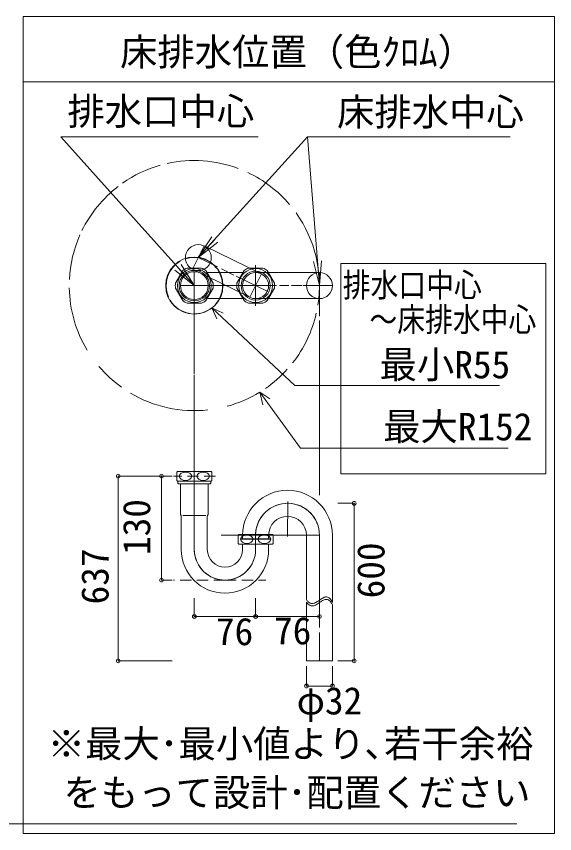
# Model space of a CAD drawing. Units: millimetres, scale not verified. Extents: x -514 to 522, y -692 to 676.
# Drawn here: x 233.7 to 521.7, y -692.3 to -254.8 of the extents above; entities that cross this region are included whole.
import ezdxf
from ezdxf.enums import TextEntityAlignment as Align

# ---------------------------------------------------------------- set-up
doc = ezdxf.new("R2010")
doc.units = ezdxf.units.MM
doc.header["$LTSCALE"] = 5
doc.header["$PDMODE"] = 32
doc.header["$PDSIZE"] = 2
doc.linetypes.add('DASHED1', pattern=[1.8, 1.2, -0.6])
doc.layers.add('F-0', color=7, linetype='Continuous', lineweight=15)
doc.styles.add('ＭＳ ゴシック', font='')
doc.styles.get('ＭＳ ゴシック').set_extended_font_data('MS Gothic')

msp = doc.modelspace()

# ---------------------------------------------------------------- linework, layer by layer
at = {"layer": 'F-0'}
for p, q in [((237.34, -289.762), (521.715, -289.762)), ((331.042, -383.926), (338.205, -372.712)), ((331.042, -383.926), (339.83, -374.177)), ((331.042, -383.926), (341.455, -375.641)), ((334.094, -377.674), (327.991, -390.177)), ((334.094, -377.674), (364.76, -392.644)), ((341.244, -388.906), (331.042, -383.926)), ((328.896, -398.895), (320.139, -389.119)), ((328.896, -398.895), (321.768, -387.659)), ((361.709, -409.66), (361.709, -387.938)), ((395.834, -398.895), (392.597, -385.989)), ((395.834, -398.895), (394.778, -385.813)), ((395.834, -398.895), (396.958, -385.637)), ((407.277, -387.12), (516.951, -387.12)), ((407.277, -387.12), (407.277, -499.685)), ((516.951, -387.12), (516.951, -499.685)), ((328.896, -398.895), (318.509, -390.578)), ((322.686, -390.839), (318.814, -397.545)), ((332.768, -389.489), (325.024, -389.489)), ((358.657, -405.146), (327.991, -390.177)), ((328.896, -391.458), (328.896, -409.66)), ((328.896, -391.46), (328.896, -406.333)), ((338.978, -397.545), (335.106, -390.839)), ((354.863, -391.939), (335.741, -391.939)), ((350.093, -393.225), (343.366, -389.941)), ((355.498, -390.839), (351.627, -397.545)), ((365.58, -389.489), (357.837, -389.489)), ((364.76, -392.644), (358.657, -405.146)), ((364.76, -392.644), (358.657, -405.146)), ((361.709, -407.536), (361.709, -390.255)), ((361.709, -391.939), (395.834, -391.939)), ((371.79, -397.545), (367.919, -390.839)), ((395.834, -405.851), (395.834, -391.939)), ((368.146, -402.037), (351.294, -393.811)), ((318.814, -400.245), (322.686, -406.951)), ((328.896, -398.895), (321.334, -398.895)), ((321.459, -398.895), (345.302, -398.895)), ((328.896, -398.895), (372.855, -398.895)), ((335.106, -406.951), (338.978, -400.245)), ((345.302, -398.895), (372.92, -398.895)), ((351.627, -400.245), (355.498, -406.951)), ((367.919, -406.951), (371.79, -400.245)), ((374.469, -398.895), (379.484, -398.895)), ((380.925, -398.895), (386.46, -398.895)), ((387.036, -398.895), (402.79, -398.895)), ((387.036, -398.895), (402.79, -398.895)), ((395.834, -398.895), (395.834, -415.235)), ((328.896, -406.333), (328.896, -418.917)), ((335.741, -405.851), (354.863, -405.851)), ((395.834, -405.851), (361.709, -405.851)), ((325.024, -408.301), (332.768, -408.301)), ((328.896, -446.241), (328.896, -409.66)), ((338.191, -410.816), (382.671, -452.416)), ((338.191, -410.816), (344.416, -413.664)), ((338.191, -410.816), (340.979, -416.62)), ((357.837, -408.301), (365.58, -408.301)), ((395.834, -417.61), (395.834, -434.708)), ((395.834, -418.749), (395.834, -435.879)), ((328.896, -426.507), (328.896, -445.634)), ((395.834, -435.44), (395.834, -468.091)), ((395.834, -438.515), (395.834, -468.676)), ((328.896, -478.12), (328.896, -446.849)), ((328.896, -452.921), (328.896, -476.602)), ((387.192, -452.416), (382.671, -452.416)), ((492.227, -452.416), (387.192, -452.416)), ((363.964, -455.911), (385.687, -485.845)), ((363.964, -455.911), (369.252, -459.516)), ((363.964, -455.911), (365.592, -462.737)), ((395.834, -468.53), (395.834, -476.144)), ((395.834, -472.337), (395.834, -494.153)), ((328.896, -514.191), (328.896, -478.12)), ((328.896, -479.942), (328.896, -540.678)), ((395.834, -480.378), (395.834, -509.75)), ((496.807, -485.845), (385.687, -485.845)), ((319.49, -498.682), (319.49, -503.203)), ((319.809, -498.318), (337.983, -498.318)), ((338.302, -503.203), (338.302, -498.682)), ((395.834, -499.717), (395.834, -511.043)), ((407.277, -499.685), (516.951, -499.685)), ((319.809, -503.568), (319.818, -503.568)), ((319.809, -503.568), (319.818, -503.568)), ((337.974, -503.568), (319.809, -503.568)), ((320.146, -503.568), (320.146, -504.603)), ((320.496, -504.953), (320.146, -504.603)), ((328.896, -504.953), (320.496, -504.953)), ((321.459, -504.953), (321.459, -512.081)), ((336.334, -512.081), (336.334, -504.953)), ((337.646, -504.603), (337.646, -503.568)), ((337.974, -503.568), (337.983, -503.568)), ((321.459, -512.081), (321.459, -521.023)), ((328.896, -540.143), (328.896, -514.313)), ((336.334, -521.023), (336.334, -512.081)), ((379.004, -514.466), (378.763, -533.235)), ((321.881, -521.943), (321.552, -521.373)), ((322.679, -522.045), (328.896, -522.045)), ((328.896, -522.045), (335.113, -522.045)), ((335.852, -540.143), (335.852, -522.162)), ((336.24, -521.373), (335.911, -521.943)), ((395.842, -532.486), (343.209, -532.486)), ((352.302, -532.414), (352.302, -536.934)), ((352.621, -532.049), (370.796, -532.049)), ((354.752, -532.486), (354.752, -533.974)), ((361.709, -540.107), (361.709, -532.486)), ((361.717, -540.143), (361.717, -531.714)), ((368.665, -533.974), (368.665, -532.486)), ((371.115, -536.934), (371.115, -532.414)), ((388.877, -532.486), (388.877, -566.959)), ((395.834, -532.486), (395.834, -551.771)), ((395.834, -532.486), (395.834, -556.407)), ((402.79, -568.483), (402.79, -532.486)), ((352.621, -537.299), (352.63, -537.299)), ((370.787, -537.299), (352.621, -537.299)), ((353.943, -534.674), (353.943, -534.411)), ((354.315, -534.674), (353.943, -534.674)), ((369.474, -534.674), (354.315, -534.674)), ((354.752, -537.492), (354.752, -540.143)), ((368.665, -540.143), (368.665, -537.492)), ((369.474, -534.674), (369.474, -534.411)), ((395.834, -556.041), (395.834, -581.908)), ((388.877, -568.271), (388.877, -585.469)), ((402.79, -599.771), (402.79, -569.796)), ((388.877, -585.469), (388.877, -599.771)), ((395.834, -584.592), (395.834, -599.771)), ((388.877, -599.771), (402.79, -599.771)), ((-499.491, -687.064), (501.525, -687.064))]:
    msp.add_line(p, q, dxfattribs=at)
at = {"layer": 'F-0', "color": 4, "lineweight": 9}
for p, q in [((288.167, -500.858), (317.056, -500.858)), ((288.167, -500.858), (288.167, -599.771)), ((311.321, -500.858), (317.056, -500.858)), ((311.321, -500.858), (311.321, -556.549)), ((414.444, -515.435), (405.781, -515.435)), ((414.444, -515.435), (414.444, -599.771)), ((311.321, -556.549), (317.056, -556.549)), ((328.896, -576.036), (328.896, -566.227)), ((361.717, -576.036), (361.717, -566.227)), ((395.834, -576.036), (395.834, -566.227)), ((328.896, -576.036), (361.717, -576.036)), ((361.717, -576.036), (395.834, -576.036)), ((288.167, -599.771), (317.056, -599.771)), ((388.877, -613.234), (388.877, -602.607)), ((402.79, -613.234), (402.79, -602.607)), ((414.444, -599.771), (405.781, -599.771)), ((388.877, -613.234), (402.79, -613.234))]:
    msp.add_line(p, q, dxfattribs=at)
at = {"layer": 'F-0', "color": 4, "linetype": 'DASHED1', "lineweight": 9}
for p, q in [((315.127, -500.858), (315.063, -500.858)), ((340.205, -500.858), (317.769, -500.858)), ((345.302, -556.549), (317.772, -556.549)), ((345.302, -556.549), (367.135, -556.549))]:
    msp.add_line(p, q, dxfattribs=at)
at = {"layer": 'F-0', "lineweight": 18}
msp.add_lwpolyline([(521.715, -254.762), (237.34, -254.762), (237.34, -692.262), (521.715, -692.262)], close=True, dxfattribs=at)
at = {"layer": 'F-0'}
for points in [[(328.896, -398.895), (257.493, -319.184), (363.055, -319.184)], [(331.042, -383.926), (389.399, -319.184), (497.848, -319.184)], [(395.834, -398.895), (389.399, -319.184), (417.829, -319.184)], [(337.646, -504.603), (337.296, -504.953), (328.896, -504.953)], [(321.94, -522.162), (321.94, -529.496), (321.94, -540.143)], [(353.943, -534.411), (361.709, -534.411), (369.474, -534.411)]]:
    msp.add_lwpolyline(points, dxfattribs=at)
for centre, radius in [((331.042, -383.926), 6.956), ((328.896, -398.895), 15.312), ((328.896, -398.895), 9.087), ((328.896, -398.895), 8.166), ((361.709, -398.895), 9.087), ((361.709, -398.895), 7.766), ((361.709, -398.895), 7.766), ((395.834, -398.895), 6.956)]:
    msp.add_circle(centre, radius, dxfattribs=at)
at = {"layer": 'F-0', "lineweight": 18}
for centre, radius in [((328.896, -398.895), 7.438), ((361.709, -398.895), 6.956)]:
    msp.add_circle(centre, radius, dxfattribs=at)
at = {"layer": 'F-0'}
for centre, radius, start, end in [((328.896, -398.895), 66.938, 69.55176, 102.48458), ((328.896, -398.895), 66.938, 105.78741, 125.02387), ((328.896, -398.895), 66.938, 40.45346, 64.61694), ((328.896, -398.895), 66.938, 127.52212, 153.93512), ((328.896, -398.895), 66.938, 351.07633, 35.51055), ((328.896, -398.895), 66.938, 156.12741, 177.22121), ((328.896, -398.895), 15.117, 38.01873, 108.88428), ((328.896, -398.895), 15.117, 119.87082, 203.47911), ((328.896, -398.895), 10.172, 112.37215, 127.62785), ((328.896, -398.895), 10.172, 52.37215, 67.62785), ((328.896, -398.895), 15.117, 317.38555, 32.77859), ((361.709, -398.895), 10.172, 112.37215, 127.62785), ((361.709, -398.895), 10.172, 52.37215, 67.62785), ((328.896, -398.895), 10.172, 172.37215, 187.62785), ((328.896, -398.895), 10.172, 352.37215, 7.62785), ((361.709, -398.895), 10.172, 172.37215, 187.62785), ((361.709, -398.895), 10.172, 352.37215, 7.62785), ((328.896, -398.895), 66.938, 181.04134, 211.02681), ((328.896, -398.895), 15.117, 211.12095, 261.30647), ((328.896, -398.895), 10.172, 232.37215, 247.62785), ((328.896, -398.895), 15.117, 269.01468, 307.94515), ((328.896, -398.895), 10.172, 292.37215, 307.62785), ((361.709, -398.895), 10.172, 232.37215, 247.62785), ((361.709, -398.895), 10.172, 292.37215, 307.62785), ((328.896, -398.895), 66.938, 321.76369, 347.20103), ((328.896, -398.895), 66.938, 220.25424, 234.38576), ((328.896, -398.895), 66.938, 304.63473, 317.9845), ((328.896, -398.895), 66.938, 239.27946, 276.17448), ((328.896, -398.895), 66.938, 285.1851, 301.59392), ((328.896, -398.895), 66.938, 274.56964, 274.58397), ((322.443, -500.943), 3.719, 135.09913, 142.57199), ((335.349, -500.943), 3.719, 37.42801, 44.90087), ((322.443, -500.943), 3.719, 217.42801, 224.90087), ((335.349, -500.943), 3.719, 315.09913, 322.57199), ((378.771, -532.486), 24.019, 0, 180), ((378.771, -532.486), 17.062, 87.94387, 180), ((378.771, -532.486), 17.071, 0, 177.40546), ((378.771, -532.486), 17.062, 0, 87.94387), ((322.159, -521.023), 0.7, 180, 210), ((321.502, -522.162), 0.438, 0, 30), ((336.29, -522.162), 0.438, 150, 180), ((335.634, -521.023), 0.7, 330, 0), ((378.771, -532.486), 10.106, 0, 180), ((355.255, -534.674), 3.719, 135.09913, 142.57199), ((368.162, -534.674), 3.719, 37.42801, 44.90087), ((355.255, -534.674), 3.719, 217.42801, 224.90087), ((354.315, -533.974), 0.438, 270, 0), ((354.315, -537.492), 0.438, 0, 26.17755), ((369.102, -533.974), 0.438, 180, 270), ((369.102, -537.492), 0.438, 150, 180), ((368.162, -534.674), 3.719, 315.09913, 322.57199), ((345.302, -540.143), 23.363, 180, 0), ((345.302, -540.143), 16.415, 181.87086, 0), ((345.302, -540.143), 16.406, 180, 270), ((345.302, -540.143), 9.45, 180, 0), ((345.302, -540.143), 16.406, 270, 0), ((394.194, -563.543), 6.319, 212.72203, 226.60953), ((394.194, -564.855), 6.319, 212.72203, 226.60953), ((392.313, -565.613), 3.523, 225.702, 245.03152), ((391.481, -564.006), 5.122, 284.48835, 295.96465), ((389.48, -559.912), 9.678, 296.00867, 302.489), ((381.623, -547.557), 24.32, 302.46715, 305.15235), ((455.752, -652.839), 104.441, 124.52174, 125.14879), ((455.752, -654.151), 104.441, 124.52174, 125.14879), ((404.951, -578.942), 14.767, 120.34038, 124.6107), ((404.951, -580.255), 14.767, 120.34038, 124.6107), ((400.75, -571.706), 6.4, 111.45266, 120.60102), ((400.75, -573.019), 6.4, 111.45266, 120.60102), ((399.669, -568.898), 3.391, 96.00772, 111.8117), ((399.669, -570.211), 3.391, 96.00772, 111.8117), ((399.55, -567.889), 2.375, 73.97913, 95.71073), ((399.55, -569.201), 2.375, 73.97913, 95.71073), ((399.382, -568.217), 2.738, 51.5772, 72.48176), ((399.382, -569.529), 2.738, 51.5772, 72.48176), ((397.954, -569.829), 4.889, 35.29043, 50.21011), ((397.954, -571.141), 4.889, 35.29043, 50.21011), ((393.541, -572.785), 10.201, 24.94423, 34.52454), ((393.541, -574.098), 10.201, 24.94423, 34.52454), ((392.313, -566.926), 3.523, 225.702, 245.03152), ((391.97, -566.37), 2.692, 244.86394, 266.31233), ((391.97, -567.683), 2.692, 244.86394, 266.31233), ((391.979, -565.876), 3.186, 266.722, 284.24596), ((391.979, -567.188), 3.186, 266.722, 284.24596), ((391.481, -565.318), 5.122, 284.48835, 295.96465), ((389.48, -561.225), 9.678, 296.00867, 302.489), ((381.623, -548.87), 24.32, 302.46715, 305.15235)]:
    msp.add_arc(centre, radius, start, end, dxfattribs=at)
for centre in [(324.193, -500.943), (333.599, -500.943), (357.005, -534.674), (366.412, -534.674)]:
    msp.add_ellipse(centre, major_axis=(3.353, 0), ratio=0.674074, dxfattribs=at)
at = {"layer": 'F-0', "color": 6}
for p in [(288.167, -500.858), (311.321, -500.858), (414.444, -515.435), (311.321, -556.549), (328.896, -576.036), (361.717, -576.036), (395.834, -576.036), (288.167, -599.771), (414.444, -599.771), (388.877, -613.234), (402.79, -613.234)]:
    msp.add_point(p, dxfattribs=at)

# ---------------------------------------------------------------- texts
at = {"layer": 'F-0', "style": 'ＭＳ ゴシック'}
for s, p in [('床排水位置（色ｸﾛﾑ）', (289.119, -285.509)), ('排水口中心', (260.957, -317.271)), ('床排水中心', (405.253, -317.649)), ('最小R55', (428.005, -452.924)), ('最大R152', (429.915, -486.104)), ('76', (340.471, -595.755)), ('76', (371.564, -595.331)), ('φ32', (383.647, -632.84)), ('※最大･最小値より､若干余裕', (250.404, -655.871)), ('をもって設計･配置ください', (258.856, -681.978))]:
    msp.add_text(s, height=14.66, dxfattribs=at).set_placement(p, align=Align.BOTTOM_LEFT)
at = {"layer": 'F-0', "style": 'ＭＳ ゴシック', "width": 0.85}
for s, p in [('排水口中心', (408.335, -408.818)), ('～床排水中心', (422.628, -427.312))]:
    msp.add_text(s, height=12.83, dxfattribs=at).set_placement(p, align=Align.BOTTOM_LEFT)
at = {"layer": 'F-0', "style": 'ＭＳ ゴシック'}
for s, p in [('130', (309.693, -543.092)), ('600', (435.066, -566.303)), ('637', (287.406, -569.533))]:
    msp.add_text(s, height=14.66, rotation=90, dxfattribs=at).set_placement(p, align=Align.BOTTOM_LEFT)

doc.saveas('drawing.dxf')
